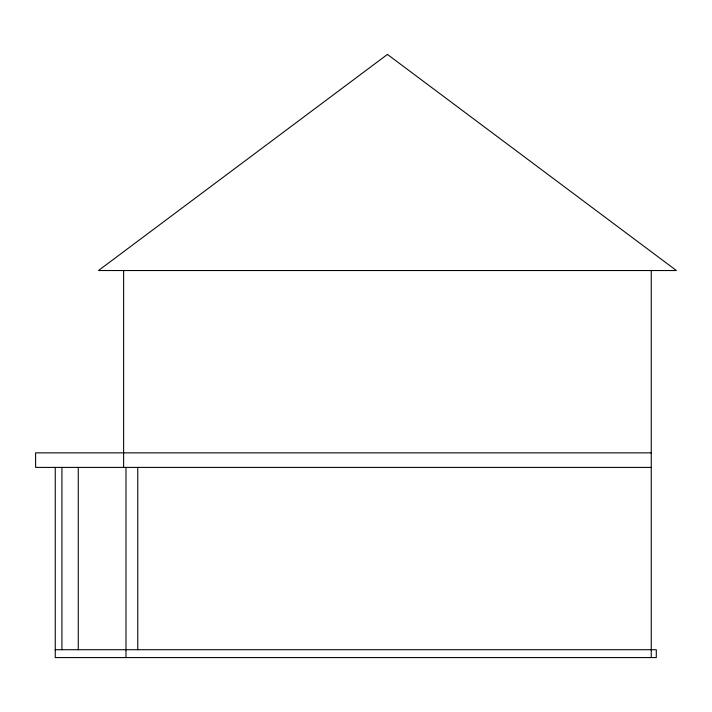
<?xml version="1.0" encoding="UTF-8"?>
<svg xmlns="http://www.w3.org/2000/svg" width="712" height="712" viewBox="0 0 712 712"><rect width="100%" height="100%" fill="white"/><g stroke="black" fill="none" stroke-linecap="round" stroke-linejoin="round"><path stroke-width="1.07" d="M651.249 452.859L35.6 452.859L35.6 467.401L651.249 467.401M55.251 649.718L656.295 649.718L656.295 657.577L55.251 657.577L55.251 467.401M651.249 270.533L651.249 657.577M137.763 467.401L137.763 649.718M125.98 467.401L125.98 657.577M123.621 270.533L123.621 467.401M78.276 467.401L78.276 649.718M61.926 467.401L61.926 649.718M387.435 54.423L98.47 270.533L676.4 270.533L387.435 54.423"/></g></svg>
